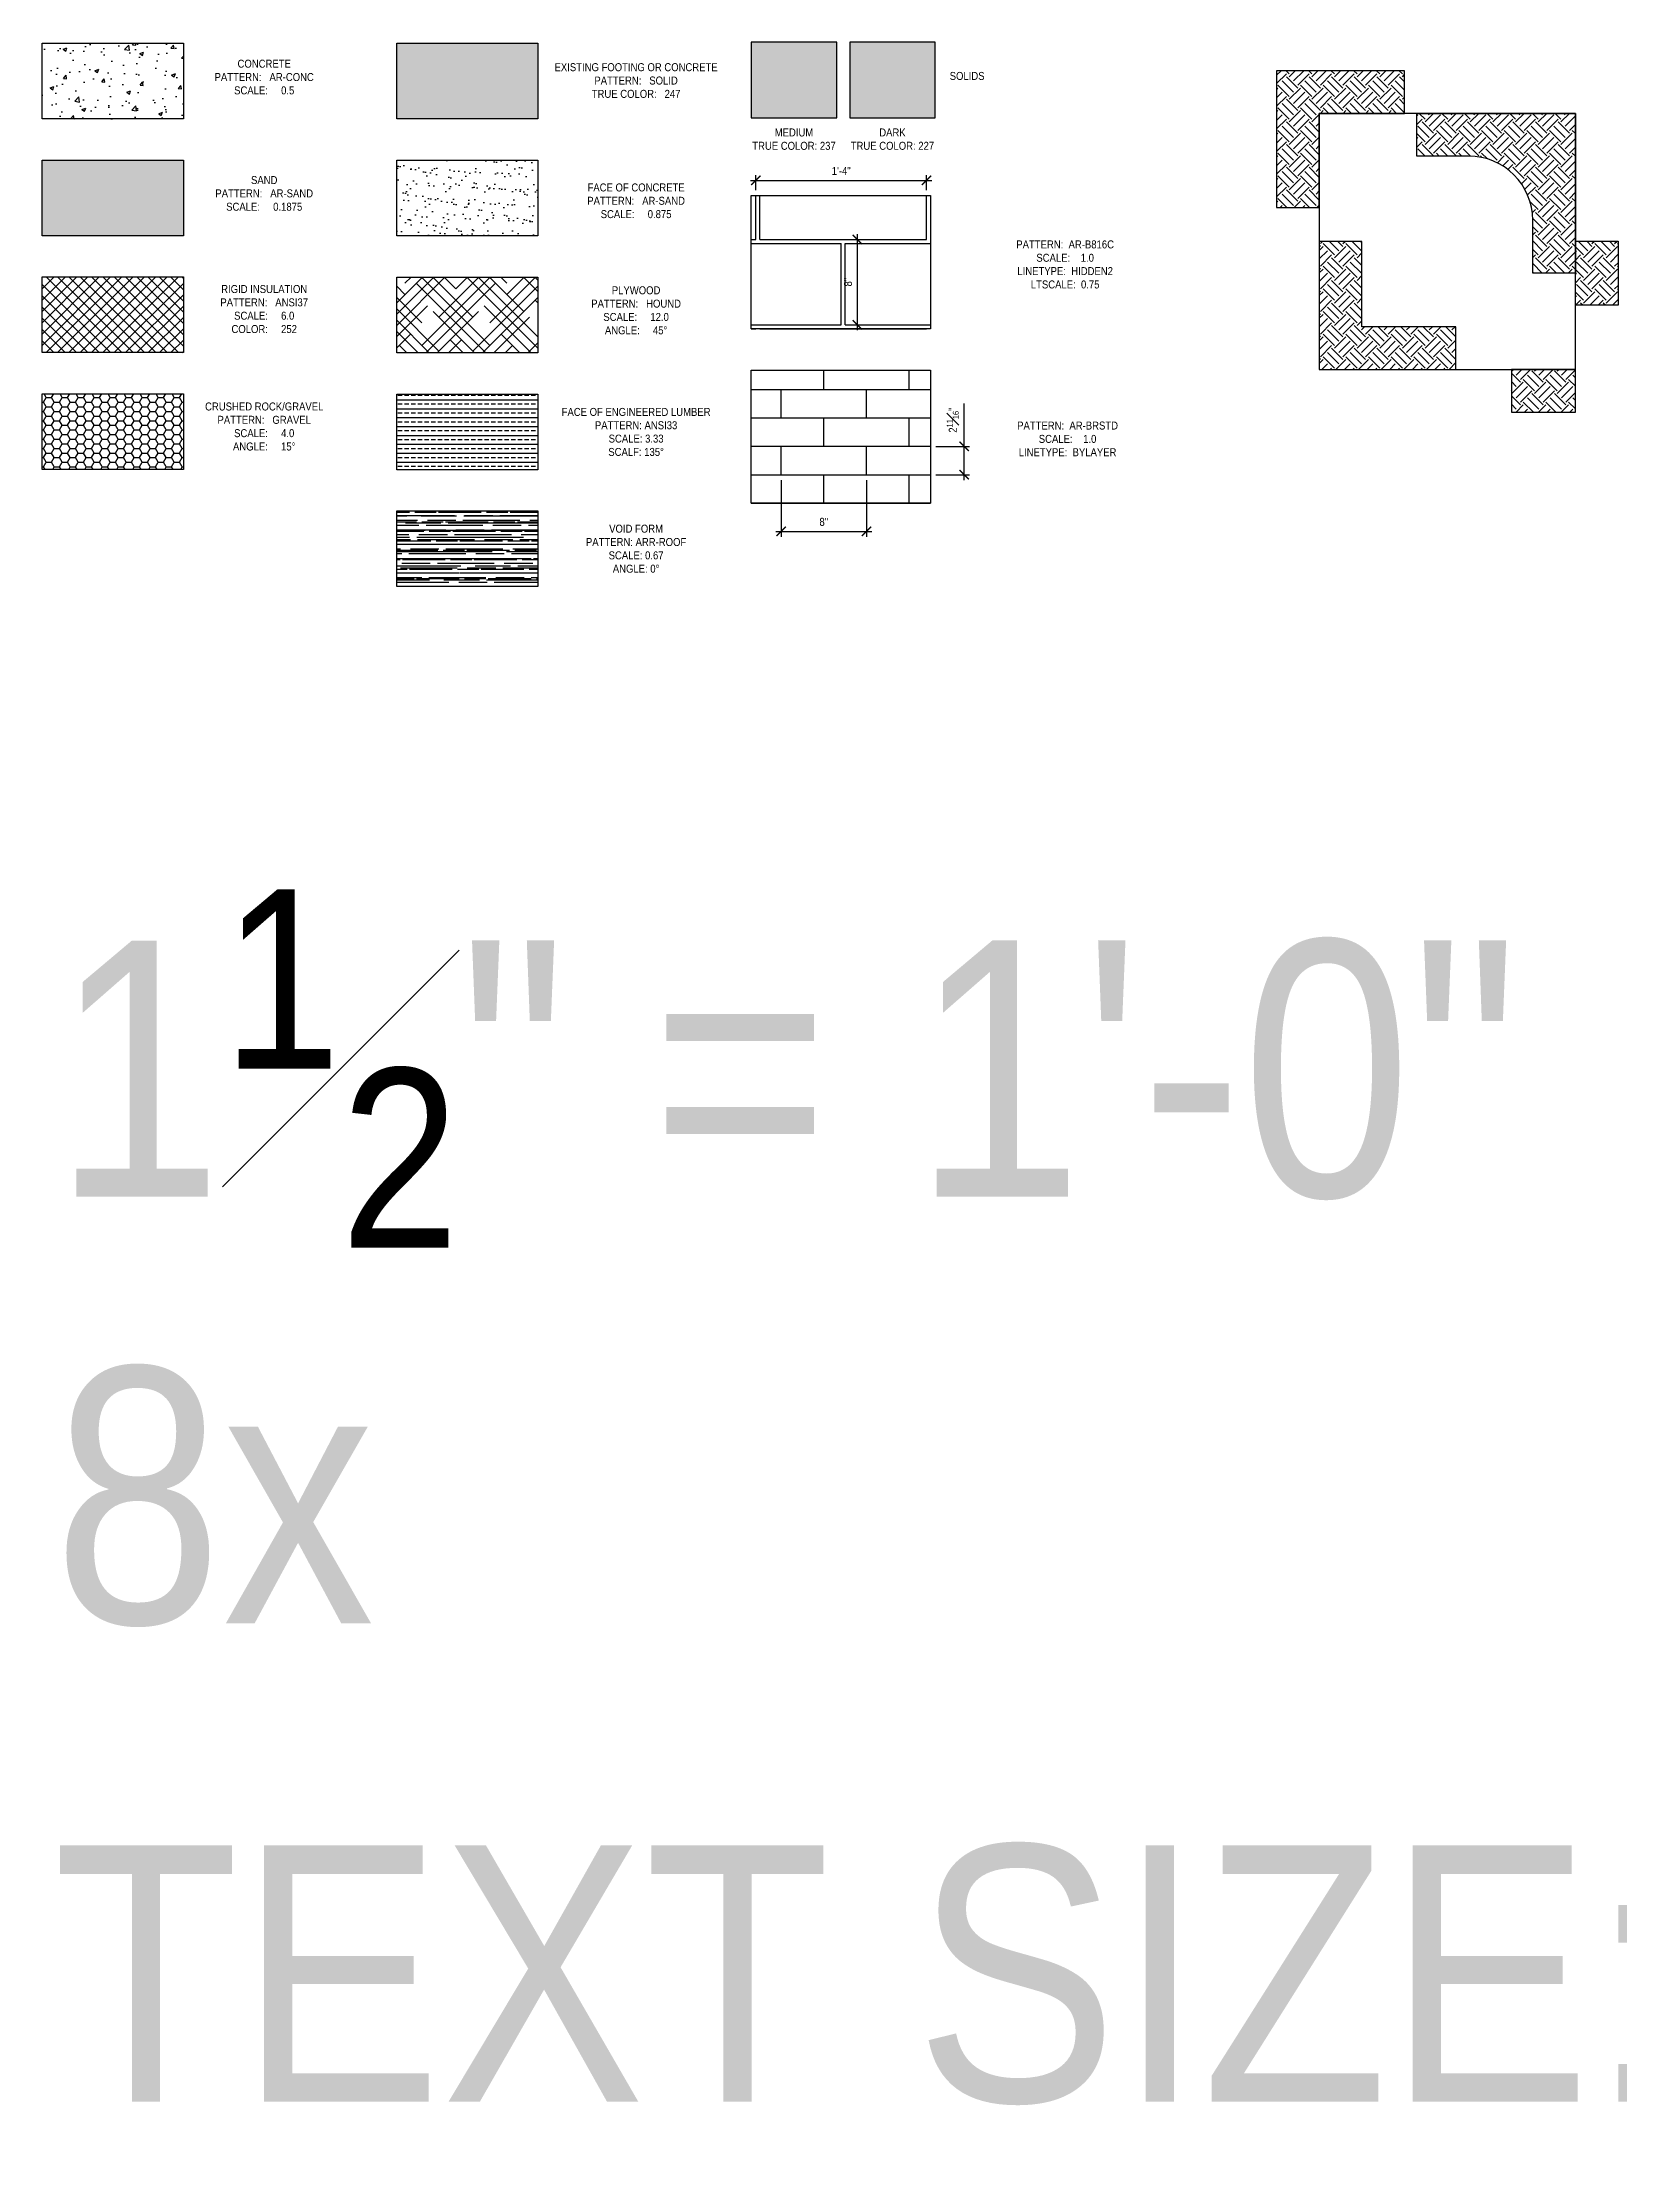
# Model space of a CAD drawing. Header units: inches. Extents: x -16404 to 14624, y -1591 to 16152.
# Drawn here: x 7342 to 7489.9, y -377.3 to -179.5 of the extents above; entities that cross this region are included whole.
import ezdxf

# ---------------------------------------------------------------- set-up
doc = ezdxf.new("R2010")
doc.units = ezdxf.units.IN
doc.header["$LTSCALE"] = 24
doc.header["$MEASUREMENT"] = 0
doc.linetypes.add('HIDDEN2', pattern=[0.1875, 0.125, -0.0625])
doc.layers.get('0').update_dxf_attribs({"linetype": 'CONTINUOUS'})
doc.layers.get('DefPoints').update_dxf_attribs({"color": 251, "linetype": 'CONTINUOUS'})
for name, color, linetype in [('S-ANNO-DIMS', 2, 'CONTINUOUS'), ('S-ANNO-NOTE', 4, 'CONTINUOUS'), ('S-FNDN-WALL', 4, 'CONTINUOUS')]:
    doc.layers.add(name, color=color, linetype=linetype)
doc.layers.add('S-ANNO-NONPLOT', color=253, linetype='CONTINUOUS', plot=False)
for name, color, linetype, true_color, transparency in [('S-HATCH-SOIL', 7, 'CONTINUOUS', 0x8f8f8f, 0.8), ('S-POCHE-227', 7, 'CONTINUOUS', 0xe3e3e3, 0.8), ('S-POCHE-237', 7, 'CONTINUOUS', 0xededed, 0.8), ('S-POCHE-247', 7, 'CONTINUOUS', 0xf7f7f7, 0.8)]:
    doc.layers.add(name, color=color, linetype=linetype, true_color=true_color, transparency=transparency)
doc.layers.add('S-HATCH1', color=1, linetype='CONTINUOUS', transparency=0.5)
doc.layers.add('S-HATCH2', color=2, linetype='CONTINUOUS', transparency=0.5)
doc.styles.add('Arial', font='arial.ttf', dxfattribs={"width": 0.85})
doc.dimstyles.new('DIM-8_Se', dxfattribs={"dimscale": 8, "dimtxt": 0.09375, "dimasz": 0.109375, "dimexe": 0.0625, "dimexo": 0.0625, "dimgap": 0.0625, "dimtad": 1, "dimdec": 4, "dimzin": 11, "dimdsep": 46, "dimlunit": 4, "dimtxsty": 'Arial', "dimblk": 'ARCHTICK', "dimcen": 0.125, "dimdle": 0.0625, "dimclrd": 256, "dimclre": 256, "dimclrt": 4, "dimadec": 0, "dimazin": 0, "dimtfac": 0.75, "dimtdec": 4, "dimtmove": 0, "dimatfit": 3, "dimfxl": 1, "dimfrac": 1, "dimtolj": 1, "dimtzin": 0, "dimarcsym": 0})
pattern_1 = [(45, (4897.1455, -1205.9765), (1e-16, 2.12132034), [1.5, -1.5]), (45, (4896.7477, -1205.5787), (1e-16, 2.12132034), [1.5, -1.5]), (45, (4896.35, -1205.181), (1e-16, 2.12132034), [1.5, -1.5]), (135, (4896.35, -1204.9158), (-2.12132034, 5e-16), [1.5, -1.5]), (135, (4896.7477, -1204.518), (-2.12132034, 5e-16), [1.5, -1.5]), (135, (4897.1455, -1204.1203), (-2.12132034, 5e-16), [1.5, -1.5])]

# ---------------------------------------------------------------- blocks, each defined once
blk = doc.blocks.new('_ARCHTICK')
at = {"color": 0, "linetype": 'ByBlock', "const_width": 0.15}
blk.add_lwpolyline([(-0.5, -0.5), (0.5, 0.5)], dxfattribs=at)
blk = doc.blocks.new('*D737')
at = {"layer": 'DefPoints', "color": 0, "transparency": 16777216}
for p in [(7411.29, -220.01), (7419.29, -220.01), (7419.29, -225.32)]:
    blk.add_point(p, dxfattribs=at)
at = {"layer": 'S-ANNO-DIMS', "lineweight": -2, "transparency": 16777216}
for p, q in [((7411.29, -220.51), (7411.29, -225.82)), ((7419.29, -220.51), (7419.29, -225.82)), ((7410.79, -225.32), (7419.79, -225.32))]:
    blk.add_line(p, q, dxfattribs=at)
at = {"layer": 'S-ANNO-DIMS', "lineweight": -2, "transparency": 16777216, "xscale": 0.875, "yscale": 0.875, "zscale": 0.875, "rotation": 180}
blk.add_blockref('_ARCHTICK', (7411.29, -225.32), dxfattribs=at)
at = {"layer": 'S-ANNO-DIMS', "lineweight": -2, "transparency": 16777216, "xscale": 0.875, "yscale": 0.875, "zscale": 0.875}
blk.add_blockref('_ARCHTICK', (7419.29, -225.32), dxfattribs=at)
at = {"layer": 'S-ANNO-DIMS', "color": 4, "transparency": 16777216, "insert": (7415.29, -224.43), "char_height": 0.75, "attachment_point": 5, "style": 'Arial'}
blk.add_mtext('\\A1;8"', dxfattribs=at)
blk = doc.blocks.new('*D738')
at = {"layer": 'DefPoints', "color": 0, "transparency": 16777216}
for p in [(7425.29, -217.35), (7428.44, -217.35), (7425.29, -220.01)]:
    blk.add_point(p, dxfattribs=at)
at = {"layer": 'S-ANNO-DIMS', "lineweight": -2, "transparency": 16777216}
for p, q in [((7428.44, -217.35), (7428.44, -213.32)), ((7425.79, -217.35), (7428.94, -217.35)), ((7428.44, -220.51), (7428.44, -217.35)), ((7425.79, -220.01), (7428.94, -220.01))]:
    blk.add_line(p, q, dxfattribs=at)
at = {"layer": 'S-ANNO-DIMS', "lineweight": -2, "transparency": 16777216, "xscale": 0.875, "yscale": 0.875, "zscale": 0.875}
for p, rotation in [((7428.44, -217.35), 90), ((7428.44, -220.01), 270)]:
    blk.add_blockref('_ARCHTICK', p, dxfattribs=dict(at, rotation=rotation))
at = {"layer": 'S-ANNO-DIMS', "color": 4, "transparency": 16777216, "insert": (7427.38, -214.89), "char_height": 0.75, "attachment_point": 5, "rotation": 90, "style": 'Arial'}
blk.add_mtext('\\A1;2{\\H0.75x;\\S11#16;}"', dxfattribs=at)
blk = doc.blocks.new('*D739')
at = {"layer": 'DefPoints', "color": 0, "transparency": 16777216}
for p in [(7418.44, -197.96), (7418.44, -197.96), (7418.44, -205.96)]:
    blk.add_point(p, dxfattribs=at)
at = {"layer": 'S-ANNO-DIMS', "lineweight": -2, "transparency": 16777216}
blk.add_line((7418.44, -206.46), (7418.44, -197.46), dxfattribs=at)
at = {"layer": 'S-ANNO-DIMS', "lineweight": -2, "transparency": 16777216, "xscale": 0.875, "yscale": 0.875, "zscale": 0.875}
for p, rotation in [((7418.44, -197.96), 90), ((7418.44, -205.96), 270)]:
    blk.add_blockref('_ARCHTICK', p, dxfattribs=dict(at, rotation=rotation))
at = {"layer": 'S-ANNO-DIMS', "color": 4, "transparency": 16777216, "insert": (7417.56, -201.96), "char_height": 0.75, "attachment_point": 5, "rotation": 90, "style": 'Arial'}
blk.add_mtext('\\A1;8"', dxfattribs=at)
blk = doc.blocks.new('*D740')
at = {"layer": 'DefPoints', "color": 0, "transparency": 16777216}
for p in [(7424.92, -192.42), (7408.92, -193.85), (7424.92, -193.85)]:
    blk.add_point(p, dxfattribs=at)
at = {"layer": 'S-ANNO-DIMS', "lineweight": -2, "transparency": 16777216}
for p, q in [((7408.42, -192.42), (7425.42, -192.42)), ((7408.92, -193.35), (7408.92, -191.92)), ((7424.92, -193.35), (7424.92, -191.92))]:
    blk.add_line(p, q, dxfattribs=at)
at = {"layer": 'S-ANNO-DIMS', "lineweight": -2, "transparency": 16777216, "xscale": 0.875, "yscale": 0.875, "zscale": 0.875, "rotation": 180}
blk.add_blockref('_ARCHTICK', (7408.92, -192.42), dxfattribs=at)
at = {"layer": 'S-ANNO-DIMS', "lineweight": -2, "transparency": 16777216, "xscale": 0.875, "yscale": 0.875, "zscale": 0.875}
blk.add_blockref('_ARCHTICK', (7424.92, -192.42), dxfattribs=at)
at = {"layer": 'S-ANNO-DIMS', "color": 4, "transparency": 16777216, "insert": (7416.92, -191.54), "char_height": 0.75, "attachment_point": 5, "style": 'Arial'}
blk.add_mtext('\\A1;1\'-4"', dxfattribs=at)

msp = doc.modelspace()

# ---------------------------------------------------------------- hatches: boundary and pattern name
at = {"layer": 'S-HATCH-SOIL'}
h = msp.add_hatch(dxfattribs=at)
h.set_pattern_fill('EARTH', color=256, scale=6, angle=45, style=0)
h.set_pattern_definition(pattern_1)
h.paths.add_polyline_path([(7461.72293, -186.14197), (7469.72293, -186.14197), (7469.72293, -182.14197), (7457.72293, -182.14197), (7457.72293, -194.95219), (7461.72293, -194.95219)])
h = msp.add_hatch(dxfattribs=at)
h.set_pattern_fill('EARTH', color=256, scale=6, angle=45, style=0)
h.set_pattern_definition(pattern_1)
edge = h.paths.add_edge_path()
edge.add_line((7485.72293, -201.11884), (7481.72293, -201.11884))
edge.add_line((7481.72293, -201.11884), (7481.72293, -196.14197))
edge.add_arc((7475.72293, -196.14197), 6, 0, 90)
edge.add_line((7475.72293, -190.14197), (7470.86744, -190.14197))
edge.add_line((7470.86744, -190.14197), (7470.86744, -186.14197))
edge.add_line((7470.86744, -186.14197), (7485.72293, -186.14197))
edge.add_line((7485.72293, -186.14197), (7485.72293, -201.11884))
h = msp.add_hatch(dxfattribs=at)
h.set_pattern_fill('EARTH', color=256, scale=6, angle=45, style=0)
h.set_pattern_definition(pattern_1)
h.paths.add_polyline_path([(7465.72293, -206.14197), (7465.72293, -198.14197), (7461.72293, -198.14197), (7461.72293, -210.14197), (7474.53315, -210.14197), (7474.53315, -206.14197)])
h = msp.add_hatch(dxfattribs=at)
h.set_pattern_fill('EARTH', color=256, scale=6, angle=45, style=0)
h.set_pattern_definition(pattern_1)
h.paths.add_polyline_path([(7485.72293, -198.11884), (7489.72293, -198.11884), (7489.72293, -204.11884), (7485.72293, -204.11884)])
h = msp.add_hatch(dxfattribs=at)
h.set_pattern_fill('EARTH', color=256, scale=6, angle=45, style=0)
h.set_pattern_definition([(45, (4903.1686, -1205.9765), (1e-16, 2.12132034), [1.5, -1.5]), (45, (4902.7709, -1205.5787), (1e-16, 2.12132034), [1.5, -1.5]), (45, (4902.3731, -1205.181), (1e-16, 2.12132034), [1.5, -1.5]), (135, (4902.3731, -1204.9158), (-2.12132034, 5e-16), [1.5, -1.5]), (135, (4902.7709, -1204.518), (-2.12132034, 5e-16), [1.5, -1.5]), (135, (4903.1686, -1204.1203), (-2.12132034, 5e-16), [1.5, -1.5])])
h.paths.add_polyline_path([(7479.72293, -210.14197), (7479.72293, -214.14197), (7485.72293, -214.14197), (7485.72293, -210.14197)])
h = msp.add_hatch(dxfattribs=at)
h.set_pattern_fill('HONEY', color=256, scale=4, style=0)
h.set_pattern_definition([(0, (4936.4241, -1223.4292), (0.75, 0.4330127), [0.5, -1]), (120, (4936.4241, -1223.4292), (-0.75, 0.4330127), [0.5, -1]), (60, (4936.4241, -1223.4292), (1e-16, 0.866025404), [-1, 0.5])])
h.paths.add_polyline_path([(7342.04513, -212.42953), (7355.27106, -212.42953), (7355.27106, -219.51729), (7342.04513, -219.51729)])
at = {"layer": 'S-HATCH1', "linetype": 'HIDDEN2', "ltscale": 0.75}
h = msp.add_hatch(dxfattribs=at)
h.set_pattern_fill('AR-B816C', color=256, style=0)
h.set_pattern_definition([(0, (7425.292, -206.333), (8, 8), [15.625, -0.375]), (0, (7417.292, -205.958), (8, 8), [15.625, -0.375]), (90, (7425.292, -206.333), (-8, 8), [-8.375, 7.625]), (90, (7424.917, -206.333), (-8, 8), [-8.375, 7.625])])
h.paths.add_polyline_path([(7408.497, -193.85285), (7425.29235, -193.85285), (7425.29235, -206.33276), (7408.497, -206.33276)])
at = {"layer": 'S-HATCH1'}
h = msp.add_hatch(dxfattribs=at)
h.set_pattern_fill('ANSI37', color=252, scale=6, style=0)
h.set_pattern_definition([(45, (4944.0987, -1201.51695), (-0.53033009, 0.53033009), []), (135, (4944.0987, -1201.51695), (-0.53033009, -0.53033009), [])])
h.paths.add_polyline_path([(7342.04513, -201.47341), (7355.27106, -201.47341), (7355.27106, -208.56117), (7342.04513, -208.56117)])
h = msp.add_hatch(dxfattribs=at)
h.set_pattern_fill('HOUND', color=252, scale=12, angle=45, style=0)
h.set_pattern_definition([(45, (4173.37774, -1772.36325), (1.59099026, 2.65165043), [12, -6]), (135, (4173.37774, -1772.36325), (1.59099026, -2.65165043), [12, -6])])
h.paths.add_polyline_path([(7375.27106, -201.48787), (7388.497, -201.48787), (7388.497, -208.57563), (7375.27106, -208.57563)])
at = {"layer": 'S-HATCH1', "ltscale": 0.75}
h = msp.add_hatch(dxfattribs=at)
h.set_pattern_fill('AR-BRSTD', color=256, style=0)
h.set_pattern_definition([(0, (7423.2923, -222.679), (0, 2.667), []), (90, (7423.2923, -222.679), (-4, 2.667), [2.667, -2.667])])
h.paths.add_polyline_path([(7408.497, -210.19919), (7425.29235, -210.19919), (7425.29235, -222.6791), (7408.497, -222.6791)])
at = {"layer": 'S-HATCH1'}
h = msp.add_hatch(dxfattribs=at)
h.set_pattern_fill('ANSI33', color=252, scale=3.333333, angle=135, style=0)
h.set_pattern_definition([(180, (4994.9396, -1256.3265), (-1e-16, -0.83333333), []), (180, (4994.52295, -1255.9098), (-1e-16, -0.83333333), [0.41666667, -0.20833333])])
h.paths.add_polyline_path([(7375.27106, -212.45846), (7388.497, -212.45846), (7388.497, -219.54622), (7375.27106, -219.54622)])
h = msp.add_hatch(dxfattribs=at)
h.set_pattern_fill('AR-RROOF', color=256, scale=0.666667, style=0)
h.set_pattern_definition([(0, (6219.80985, -2529.1993), (1.46666667, 0.66666667), [10, -1.3333333, 3.3333333, -0.6666667]), (0, (6220.6965, -2528.866), (-0.66666667, 0.88666667), [2, -0.22, 4, -0.5]), (0, (6220.1432, -2528.63266), (3.46666667, 0.44666667), [5.3333333, -0.9333333, 2.6666667, -0.6666667])])
h.paths.add_polyline_path([(7375.27106, -223.40012), (7388.497, -223.40012), (7388.497, -230.48787), (7375.27106, -230.48787)])
at = {"layer": 'S-HATCH2'}
h = msp.add_hatch(dxfattribs=at)
h.set_pattern_fill('AR-CONC', color=256, scale=0.5, style=0)
h.set_pattern_definition([(50, (4944.0987, -1212.4875), (3.586301, -0.3137607), [0.375, -4.125]), (355, (4944.0987, -1212.4875), (-0.6937567, 3.7609607), [0.3, -3.3]), (100.45144, (4944.3976, -1212.5137), (2.8925442, 3.4472), [0.318701, -3.5057106]), (46.1842, (4944.0987, -1211.4875), (5.336207, -0.8275964), [0.5625, -6.1875]), (96.63564, (4944.5434, -1211.5565), (4.67331, 4.870593), [0.478052, -5.258569]), (351.18416, (4944.0987, -1211.4875), (4.67331, 4.870593), [0.45, -4.95]), (21, (4944.5987, -1211.7375), (2.9845353, -2.0130945), [0.375, -4.125]), (326, (4944.5987, -1211.7375), (1.2165767, 3.62575), [0.3, -3.3]), (71.45144, (4944.8474, -1211.9053), (4.201112, 1.6126558), [0.318701, -3.5057106]), (37.5, (4944.0987, -1212.4875), (0.0607993, 1.6644693), [0, -3.26, 0, -3.35, 0, -3.3125]), (7.5, (4944.0987, -1212.4875), (1.3153477, 1.9720586), [0, -1.91, 0, -3.185, 0, -1.2625]), (327.5, (4942.9837, -1212.4875), (2.6691122, -0.11277436), [0, -1.25, 0, -3.9, 0, -5.175]), (317.5, (4942.4837, -1212.4875), (2.9159308, 0.500525), [0, -1.625, 0, -2.59, 0, -3.675])])
h.paths.add_polyline_path([(7342.04513, -179.57563), (7355.27106, -179.57563), (7355.27106, -186.66339), (7342.04513, -186.66339)])
h = msp.add_hatch(dxfattribs=at)
h.set_pattern_fill('AR-SAND', color=256, scale=0.1875, angle=30, style=0)
h.set_pattern_definition([(67.5, (4944.0987, -1212.48754), (-0.190868575, 0.30697156), [0, -0.285, 0, -0.31875, 0, -0.3046875]), (37.5, (4944.0987, -1212.48754), (0.02279973, 0.62417598), [0, -0.15375, 0, -0.256875, 0, -0.0984375]), (357.5, (4943.89898, -1212.60285), (0.50514308, 0.292869715), [0, -0.09375, 0, -0.3375, 0, -0.440625]), (347.5, (4943.899, -1212.60285), (0.40585204, 0.42434112), [0, -0.046875, 0, -0.22125, 0, -0.253125])])
h.paths.add_polyline_path([(7342.04513, -190.53175), (7355.27106, -190.53175), (7355.27106, -197.61951), (7342.04513, -197.61951)])
h = msp.add_hatch(dxfattribs=at)
h.set_pattern_fill('AR-SAND', color=256, scale=0.875, angle=30, style=0)
h.set_pattern_definition([(67.5, (4959.7097, -1212.4875), (-0.89072, 1.43253395), [0, -1.33, 0, -1.4875, 0, -1.421875]), (37.5, (4959.7097, -1212.4875), (0.1063987, 2.9128212), [0, -0.7175, 0, -1.19875, 0, -0.459375]), (357.5, (4958.7776, -1213.0257), (2.3573344, 1.3667253), [0, -0.4375, 0, -1.575, 0, -2.05625]), (347.5, (4958.7776, -1213.0257), (1.8939762, 1.9802586), [0, -0.21875, 0, -1.0325, 0, -1.18125])])
h.paths.add_polyline_path([(7375.27106, -190.53175), (7388.497, -190.53175), (7388.497, -197.61951), (7375.27106, -197.61951)])
at = {"layer": 'S-POCHE-227'}
h = msp.add_hatch(color=256, dxfattribs=at)
h.dxf.hatch_style = 1
h.paths.add_polyline_path([(7417.72293, -186.55992), (7425.72293, -186.55992), (7425.72293, -179.47217), (7417.72293, -179.47217)])
at = {"layer": 'S-POCHE-237'}
h = msp.add_hatch(color=256, dxfattribs=at)
h.dxf.hatch_style = 1
h.paths.add_polyline_path([(7408.497, -179.47217), (7408.497, -186.55992), (7416.497, -186.55992), (7416.497, -179.47217)])
at = {"layer": 'S-POCHE-247'}
h = msp.add_hatch(color=256, dxfattribs=at)
h.dxf.hatch_style = 1
h.paths.add_polyline_path([(7375.27106, -179.57563), (7388.497, -179.57563), (7388.497, -186.66339), (7375.27106, -186.66339)])

# ---------------------------------------------------------------- linework, layer by layer
at = {"layer": 'S-ANNO-NONPLOT', "linetype": 'ByBlock'}
for p, q in [((7470.86744, -186.14197), (7485.72293, -186.14197)), ((7485.72293, -186.14197), (7485.72293, -201.11884))]:
    msp.add_line(p, q, dxfattribs=at)
for points in [[(7342.04513, -179.57563), (7355.27106, -179.57563), (7355.27106, -186.66339), (7342.04513, -186.66339)], [(7375.27106, -179.57563), (7388.497, -179.57563), (7388.497, -186.66339), (7375.27106, -186.66339)], [(7408.497, -179.47217), (7408.497, -186.55992), (7416.497, -186.55992), (7416.497, -179.47217), (7408.497, -179.47217)], [(7417.72293, -186.55992), (7425.72293, -186.55992), (7425.72293, -179.47217), (7417.72293, -179.47217), (7417.72293, -186.55992)], [(7342.04513, -190.53175), (7355.27106, -190.53175), (7355.27106, -197.61951), (7342.04513, -197.61951)], [(7375.27106, -190.53175), (7388.497, -190.53175), (7388.497, -197.61951), (7375.27106, -197.61951)], [(7408.497, -193.85285), (7425.29235, -193.85285), (7425.29235, -206.33276), (7408.497, -206.33276)], [(7485.72293, -198.11884), (7489.72293, -198.11884), (7489.72293, -204.11884), (7485.72293, -204.11884)], [(7342.04513, -201.47341), (7355.27106, -201.47341), (7355.27106, -208.56117), (7342.04513, -208.56117)], [(7375.27106, -201.48787), (7388.497, -201.48787), (7388.497, -208.57563), (7375.27106, -208.57563)], [(7408.497, -210.19919), (7425.29235, -210.19919), (7425.29235, -222.6791), (7408.497, -222.6791)], [(7479.72293, -210.14197), (7479.72293, -214.14197), (7485.72293, -214.14197), (7485.72293, -210.14197)], [(7342.04513, -212.42953), (7355.27106, -212.42953), (7355.27106, -219.51729), (7342.04513, -219.51729)], [(7375.27106, -212.45846), (7388.497, -212.45846), (7388.497, -219.54622), (7375.27106, -219.54622)], [(7375.27106, -223.40012), (7388.497, -223.40012), (7388.497, -230.48787), (7375.27106, -230.48787)]]:
    msp.add_lwpolyline(points, close=True, dxfattribs=at)
for points in [[(7461.72293, -186.14197), (7469.72293, -186.14197), (7469.72293, -182.14197), (7457.72293, -182.14197), (7457.72293, -194.95219), (7461.72293, -194.95219), (7461.72293, -186.14197)], [(7465.72293, -206.14197), (7465.72293, -198.14197), (7461.72293, -198.14197), (7461.72293, -210.14197), (7474.53315, -210.14197), (7474.53315, -206.14197), (7465.72293, -206.14197)]]:
    msp.add_lwpolyline(points, dxfattribs=at)
msp.add_lwpolyline([(7485.72293, -201.11884), (7481.72293, -201.11884), (7481.72293, -196.14197, 0.414213562), (7475.72293, -190.14197), (7470.86744, -190.14197), (7470.86744, -186.14197), (7485.72293, -186.14197), (7485.72293, -201.11884)], format="xyb", dxfattribs=at)
at = {"layer": 'S-FNDN-WALL', "linetype": 'Continuous'}
msp.add_lwpolyline([(7461.72293, -186.14197), (7461.72293, -210.14197), (7485.72293, -210.14197), (7485.72293, -186.14197)], close=True, dxfattribs=at)

# ---------------------------------------------------------------- texts
at = {"layer": 'S-ANNO-NOTE', "style": 'Arial'}
for s, insert, char_height, width, attachment_point in [('CONCRETE\\PPATTERN:   AR-CONC \\PSCALE:     0.5', (7362.84951, -182.74157), 0.75, 19.6151165, 5), ('EXISTING FOOTING OR CONCRETE\\PPATTERN:   SOLID\\PTRUE COLOR:   247', (7397.70054, -183.06778), 0.75, 19.6151165, 5), ('SOLIDS', (7428.72293, -182.6381), 0.75, 19.6151165, 5), ('MEDIUM \\PTRUE COLOR: 237', (7412.497, -188.55992), 0.75, 19.6151165, 5), ('DARK\\PTRUE COLOR: 227', (7421.72293, -188.55992), 0.75, 19.6151165, 5), ('SAND\\PPATTERN:   AR-SAND \\PSCALE:     0.1875', (7362.84951, -193.64596), 0.75, 19.6151165, 5), ('FACE OF CONCRETE\\PPATTERN:   AR-SAND \\PSCALE:     0.875', (7397.70054, -194.33841), 0.75, 19.6151165, 5), ('PATTERN:  AR-B816C\\PSCALE:    1.0\\PLINETYPE:  HIDDEN2\\PLTSCALE:  0.75', (7437.90927, -200.30363), 0.75, 19.6151165, 5), ('RIGID INSULATION\\PPATTERN:   ANSI37 \\PSCALE:     6.0\\PCOLOR:     252', (7362.84951, -204.48415), 0.75, 19.6151165, 5), ('PLYWOOD\\PPATTERN:   HOUND \\PSCALE:     12.0\\PANGLE:     45%%D', (7397.70054, -204.60208), 0.75, 19.6151165, 5), ('CRUSHED ROCK/GRAVEL\\PPATTERN:   GRAVEL \\PSCALE:     4.0\\PANGLE:     15%%D', (7362.84951, -215.492), 0.75, 19.6151165, 5), ('FACE OF ENGINEERED LUMBER\\PPATTERN:^IANSI33 \\PSCALE:^I3.33\\PSCALF:^I135°', (7397.70054, -216.00234), 0.75, 19.6151165, 5), ('PATTERN:  AR-BRSTD\\PSCALE:    1.0\\PLINETYPE:  BYLAYER', (7438.13524, -216.64997), 0.75, 19.6151165, 5), ('VOID FORM\\PPATTERN:^IARR-ROOF \\PSCALE:^I0.67\\PANGLE:^I0°', (7397.70054, -226.94399), 0.75, 19.6151165, 5), ('\\A1;1{\\H0.7x;\\S1#2;\\H1.4286x;" = 1\'-0"\\P\\H0.99998x;8x\\PTEXT SIZE: \\H0.7x;\\S3#4;\\H1.4286x;"}', (7343.08025, -258.86059), 24, 383.8709751, 1)]:
    msp.add_mtext(s, dxfattribs=dict(at, insert=insert, char_height=char_height, width=width, attachment_point=attachment_point))

# ---------------------------------------------------------------- dimensions: what is measured, and where the dimension line sits
at = {"layer": 'S-ANNO-DIMS'}
for base, p1, p2, angle, picture, middle in [((7424.91735, -192.42079), (7408.91735, -193.85285), (7424.91735, -193.85285), 180, '*D740', (7416.91735, -191.54425)), ((7418.44486, -197.95776), (7418.44486, -205.95776), (7418.44486, -197.95776), 270, '*D739', (7417.56193, -201.95776)), ((7428.44486, -217.3451), (7425.29235, -220.0121), (7425.29235, -217.3451), 270, '*D738', (7427.37526, -214.89499)), ((7419.29235, -225.31712), (7411.29235, -220.0121), (7419.29235, -220.0121), 180, '*D737', (7415.29235, -224.43419))]:
    dim = msp.add_linear_dim(base=base, p1=p1, p2=p2, angle=angle, dimstyle='DIM-8_Se', dxfattribs=at)
    dim.commit()
    dim.dimension.update_dxf_attribs({"geometry": picture, "text_midpoint": middle})

doc.saveas('drawing.dxf')
